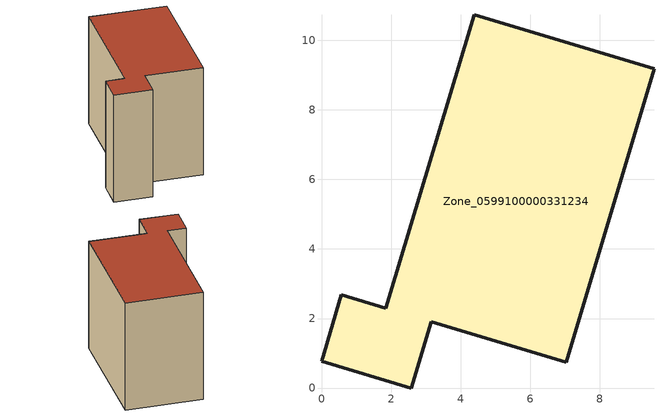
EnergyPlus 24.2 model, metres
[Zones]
Zone_0599100000331234
 floor ground (C_G): 2.58,0 0,0.77 0.57,2.69 1.85,2.3 4.39,10.73 9.56,9.18 7.04,0.75 3.15,1.91 z0
 wall outside (C_F): 1.85,2.3 0.57,2.69 0,0.77 2.58,0 3.15,1.91 7.04,0.75 9.56,9.18 4.39,10.73 1.85,2.3 z0:8.14
 roof outside (C_R): 9.56,9.18 4.39,10.73 1.85,2.3 0.57,2.69 0,0.77 2.58,0 3.15,1.91 7.04,0.75 z8.14
[BUILDING]
Pand.0599100000331234: North Axis=0; Terrain=City; Loads Convergence Tolerance Value=0.04; Temperature Convergence Tolerance Value=0.4; Solar Distribution=FullExterior; Maximum Number of Warmup Days=25; Minimum Number of Warmup Days=1
[Site:Location]
Rotterdam.The.Hague.AP_ZH_NLD Design_Conditions: Latitude=51.96; Longitude=4.45; Time Zone=1; Elevation=-4.5
[SITE:GROUNDTEMPERATURE:BUILDINGSURFACE]
18, 18, 18, 18, 18, 18, 18, 18, 18, 18, 18, 18
[MATERIAL] Thermal Absorptance=0.9; Solar Absorptance=0.7; Visible Absorptance=0.7
Name | Roughness | Thickness | Conductivity | Density | Specific Heat
G.TI.1975-1991 | MediumSmooth | 0.15 | 0.288461 | 540 | 1210
F.TI.1975-1991 | Rough | 0.3 | 0.230769 | 1920 | 840
R.TI.1975-1991 | MediumRough | 0.2 | 0.153846 | 1500 | 1000
[CONSTRUCTION]
C_G: G.TI.1975-1991
C_F: F.TI.1975-1991
C_R: R.TI.1975-1991
[ZONE]
Zone_0599100000331234: Type=1; Multiplier=1; Ceiling Height=Autocalculate; Volume=Autocalculate; Floor Area=autocalculate; Part of Total Floor Area=Yes
[ZONEINFILTRATION:DESIGNFLOWRATE]
Infil_Zone_0599100000331234: Zone or ZoneList or Space or SpaceList=Zone_0599100000331234; Schedule=AlwaysOn; Design Flow Rate Calculation Method=Flow/Area; Flow Rate per Floor Area=0.003; Constant Term Coefficient=1; Temperature Term Coefficient=0; Velocity Term Coefficient=0; Velocity Squared Term Coefficient=0
[HVACTEMPLATE:ZONE:IDEALLOADSAIRSYSTEM]
Zone_0599100000331234: Maximum Heating Supply Air Temperature=50; Minimum Cooling Supply Air Temperature=13; Maximum Heating Supply Air Humidity Ratio=0.0156; Minimum Cooling Supply Air Humidity Ratio=0.0077; Heating Limit=NoLimit; Cooling Limit=NoLimit; Dehumidification Control Type=ConstantSensibleHeatRatio; Cooling Sensible Heat Ratio=0.7; Dehumidification Setpoint=60; Humidification Control Type=None; Humidification Setpoint=30; Outdoor Air Method=None; Outdoor Air Flow Rate per Person=0.00944; Outdoor Air Flow Rate per Zone Floor Area=0; Outdoor Air Flow Rate per Zone=0; Demand Controlled Ventilation Type=None; Outdoor Air Economizer Type=NoEconomizer; Heat Recovery Type=None; Sensible Heat Recovery Effectiveness=0.7; Latent Heat Recovery Effectiveness=0.65
[ZONECONTROL:THERMOSTAT]
ThermostatControl_Zone_0599100000331234: Zone or ZoneList=Zone_0599100000331234; Control Type Schedule=DualSetpointControlType; Control 1=Thermostat_Zone_0599100000331234; Temperature Difference Between Cutout And Setpoint=0
[THERMOSTATSETPOINT:DUALSETPOINT]
Thermostat_Zone_0599100000331234: Heating Setpoint Temperature Schedule=HeatingSetpoint_Zone_0599100000331234; Cooling Setpoint Temperature Schedule=CoolingSetpoint_Zone_0599100000331234
[SCHEDULE:COMPACT]
HeatingSetpoint_Zone_0599100000331234: Through: 12/31, For: AllDays, Until: 24:00, 21
CoolingSetpoint_Zone_0599100000331234: Through: 12/31, For: AllDays, Until: 24:00, 24
DualSetpointControlType: Through: 12/31, For: AllDays, Until: 24:00, 4
AlwaysOn: Through: 12/31, For: AllDays, Until: 24:00, 1
